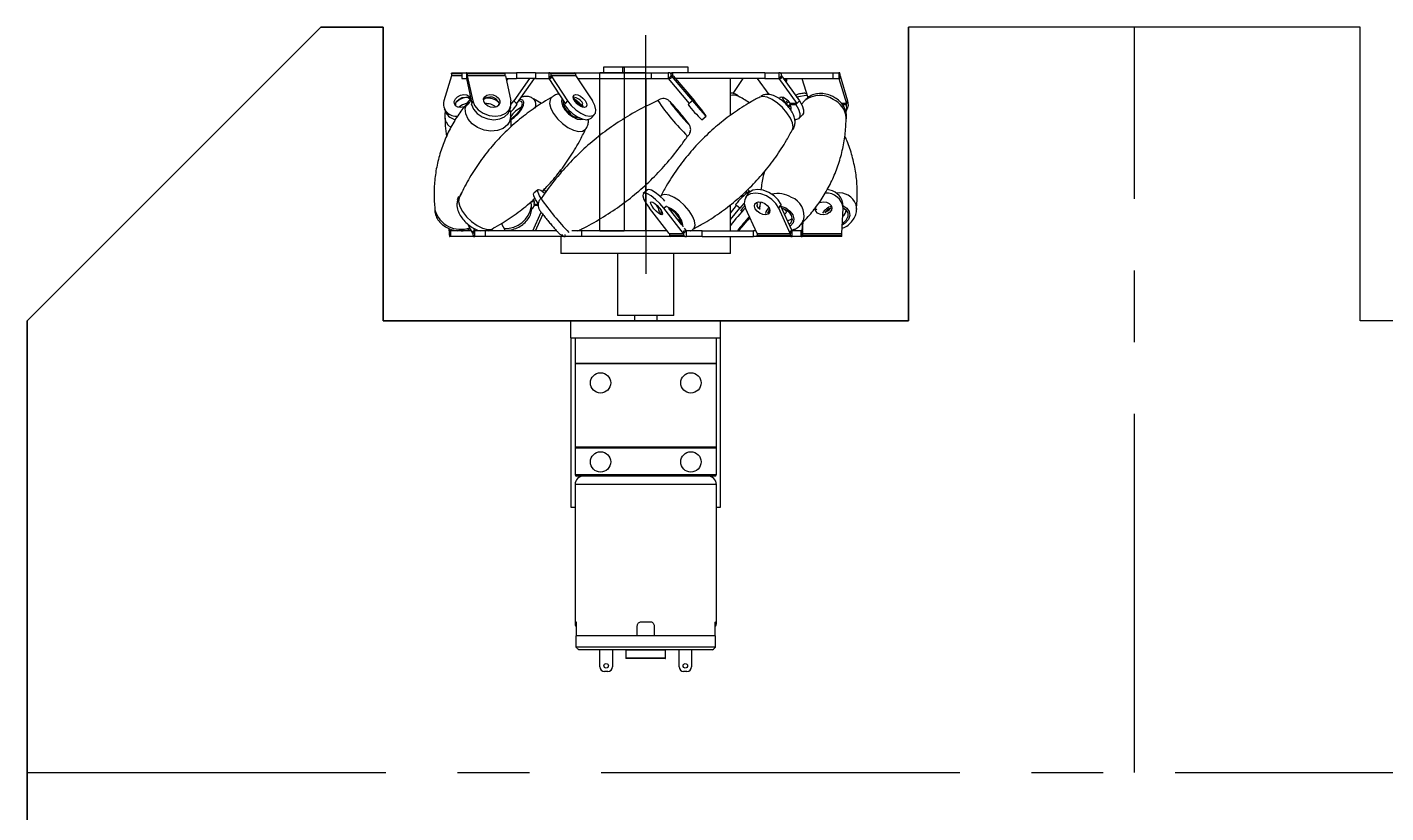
# Model space of a CAD drawing. Header units: millimetres. Extents: x 15 to 415, y 5 to 292.
# Drawn here: x 88.9 to 137, y 219.66 to 247.49 of the extents above; entities that cross this region are included whole.
import ezdxf

# ---------------------------------------------------------------- set-up
doc = ezdxf.new("R2010")
doc.units = ezdxf.units.MM
doc.linetypes.add('CENTERX2', pattern=[20.32, 12.7, -2.54, 2.54, -2.54])

msp = doc.modelspace()

# ---------------------------------------------------------------- linework, layer by layer
at = {"color": 7, "linetype": 'Continuous'}
for p, q in [((88.8959, 237.0939), (99.2959, 247.4939)), ((99.2959, 247.4939), (101.4959, 247.4939)), ((101.4959, 247.4939), (101.4959, 237.0939)), ((136.0959, 247.4939), (120.0959, 247.4939)), ((120.0959, 237.0939), (120.0959, 247.4939)), ((136.0959, 237.0939), (136.0959, 247.4939)), ((109.1714, 240.2804), (109.1714, 245.8804)), ((109.1714, 245.8804), (109.9837, 245.8804)), ((109.9837, 245.8804), (109.9837, 246.0804)), ((109.9837, 246.0804), (110.0378, 246.0804)), ((110.0378, 246.0804), (110.0378, 240.2804)), ((109.1714, 240.2804), (110.0378, 240.2804)), ((110.0378, 240.2804), (109.1714, 240.2804)), ((88.8959, 205.0939), (88.8959, 237.0939)), ((101.4959, 237.0939), (120.0959, 237.0939)), ((154.6959, 237.0939), (136.0959, 237.0939))]:
    msp.add_line(p, q, dxfattribs=at)
at = {"color": 7, "linetype": 'Continuous', "lineweight": 25}
for p, q in [((99.2959, 247.4939), (88.8959, 237.0939)), ((101.4959, 247.4939), (99.2959, 247.4939)), ((101.4959, 237.0939), (101.4959, 247.4939)), ((120.0959, 247.4939), (120.0959, 237.0939)), ((136.0959, 247.4939), (120.0959, 247.4939)), ((136.0959, 237.0939), (136.0959, 247.4939)), ((103.9212, 245.8404), (103.9212, 245.775)), ((103.9355, 245.8804), (104.2894, 245.8804)), ((104.2894, 245.8804), (104.2894, 245.6804)), ((104.2894, 245.8804), (104.4454, 245.8804)), ((104.4454, 245.8804), (104.4454, 245.6804)), ((104.461, 245.8804), (104.4454, 245.8804)), ((104.461, 245.8804), (105.8128, 245.8804)), ((105.8232, 245.8404), (104.4714, 245.8404)), ((104.4714, 245.8404), (104.4714, 245.6804)), ((105.8128, 245.8804), (106.2206, 245.8804)), ((105.8232, 245.775), (105.8232, 245.8404)), ((106.2206, 245.8804), (106.2206, 245.6804)), ((106.8928, 245.8804), (106.2206, 245.8804)), ((106.8928, 245.8804), (106.8928, 245.6804)), ((106.8928, 245.8804), (107.3595, 245.8804)), ((107.3595, 245.8804), (107.3595, 245.6804)), ((107.4062, 245.8804), (107.3595, 245.8804)), ((107.4062, 245.8804), (108.2859, 245.8804)), ((108.317, 245.8404), (107.4373, 245.8404)), ((107.4373, 245.8404), (107.4373, 245.6804)), ((108.2859, 245.8804), (110.987, 245.8804)), ((108.317, 245.775), (108.317, 245.8404)), ((109.2959, 246.0804), (109.2959, 245.8804)), ((112.057, 246.0804), (109.2959, 246.0804)), ((110.987, 245.8804), (110.987, 245.6804)), ((110.987, 245.8804), (111.5863, 245.8804)), ((111.5863, 245.8804), (111.5863, 245.6804)), ((111.6462, 245.8804), (111.5863, 245.8804)), ((111.6462, 245.8804), (111.7177, 245.8804)), ((111.6861, 245.8404), (111.6861, 245.6804)), ((111.7577, 245.8404), (111.6861, 245.8404)), ((115.0083, 245.8804), (111.7177, 245.8804)), ((111.7577, 245.775), (111.7577, 245.8404)), ((112.2959, 246.0804), (112.057, 246.0804)), ((112.2959, 245.8804), (112.2959, 246.0804)), ((115.0083, 245.8804), (115.0083, 245.6804)), ((115.0083, 245.8804), (115.5111, 245.8804)), ((115.5111, 245.8804), (115.5111, 245.6804)), ((115.5614, 245.8804), (115.5111, 245.8804)), ((115.5614, 245.8804), (117.4206, 245.8804)), ((115.5949, 245.8404), (115.5949, 245.6804)), ((117.4206, 245.8804), (117.4206, 245.6804)), ((117.4206, 245.8804), (117.6349, 245.8804)), ((117.6349, 245.8804), (117.6349, 245.6804)), ((117.6564, 245.8804), (117.6349, 245.8804)), ((117.6707, 245.8404), (117.6707, 245.6804)), ((103.9166, 245.775), (103.6485, 244.8806)), ((104.2894, 245.775), (103.9166, 245.775)), ((104.2894, 245.6804), (104.4454, 245.6804)), ((104.4454, 245.6804), (104.4747, 245.775)), ((104.4714, 245.6804), (104.4454, 245.6804)), ((104.4454, 245.6804), (104.6405, 244.7859)), ((105.8266, 245.775), (104.4747, 245.775)), ((104.4747, 245.775), (104.6699, 244.8806)), ((105.8266, 245.775), (106.0217, 244.8806)), ((105.8472, 245.6804), (106.2206, 245.6804)), ((105.9196, 245.6804), (105.8644, 245.6018)), ((106.6835, 245.6804), (106.1212, 244.8806)), ((106.8447, 245.6804), (106.2158, 244.7859)), ((106.8928, 245.6804), (106.2206, 245.6804)), ((106.8928, 245.6804), (107.3595, 245.6804)), ((107.3595, 245.6804), (107.4473, 245.775)), ((107.3595, 245.6804), (107.9433, 244.7859)), ((107.4373, 245.6804), (107.3595, 245.6804)), ((108.327, 245.775), (107.4473, 245.775)), ((107.4473, 245.775), (108.0311, 244.8806)), ((108.327, 245.775), (108.9109, 244.8806)), ((108.3888, 245.6804), (110.987, 245.6804)), ((110.987, 245.6804), (111.5863, 245.6804)), ((111.5863, 245.6804), (111.699, 245.775)), ((111.6861, 245.6804), (111.5863, 245.6804)), ((111.5863, 245.6804), (112.3358, 244.7859)), ((111.7705, 245.775), (111.699, 245.775)), ((111.699, 245.775), (112.4485, 244.8806)), ((111.7705, 245.775), (112.52, 244.8806)), ((115.0083, 245.6804), (111.8499, 245.6804)), ((113.7959, 244.3667), (113.7959, 245.6804)), ((114.2324, 245.6804), (113.8811, 245.1422)), ((114.7472, 245.6804), (115.1512, 245.1058)), ((115.0083, 245.6804), (115.5111, 245.6804)), ((115.5111, 245.6804), (115.6057, 245.775)), ((115.5949, 245.6804), (115.5111, 245.6804)), ((115.5111, 245.6804), (116.14, 244.7859)), ((115.5949, 245.775), (115.6057, 245.775)), ((115.6057, 245.775), (116.2346, 244.8806)), ((115.6723, 245.6804), (117.4206, 245.6804)), ((115.7447, 245.6804), (115.7275, 245.6018)), ((115.7947, 245.6804), (115.7657, 245.5475)), ((116.3273, 245.6804), (116.5316, 244.9989)), ((117.4206, 245.6804), (117.6349, 245.6804)), ((117.6349, 245.6804), (117.6753, 245.775)), ((117.6707, 245.6804), (117.6349, 245.6804)), ((117.6349, 245.6804), (117.903, 244.7859)), ((117.6707, 245.775), (117.6753, 245.775)), ((117.6753, 245.775), (117.9434, 244.8806)), ((104.6699, 244.8806), (104.6405, 244.7859)), ((106.031, 244.7652), (106.1212, 244.8806)), ((106.1212, 244.8806), (106.2158, 244.7859)), ((107.11, 244.7892), (106.8211, 244.9504)), ((107.876, 244.8892), (107.867, 244.8153)), ((108.0311, 244.8806), (107.9433, 244.7859)), ((112.4485, 244.8806), (112.3358, 244.7859)), ((115.6477, 245.0069), (115.6394, 244.9689)), ((115.8168, 244.8999), (115.7196, 244.8048)), ((116.1396, 245.0158), (116.221, 245.0425)), ((116.2346, 244.8806), (116.14, 244.7859)), ((116.445, 244.9063), (116.3025, 244.7591)), ((117.9434, 244.8806), (117.903, 244.7859)), ((103.6583, 244.6064), (103.713, 244.4779)), ((104.0769, 244.7521), (104.0625, 244.7859)), ((104.0687, 244.7052), (104.0769, 244.7521)), ((104.63, 244.7521), (104.6405, 244.7859)), ((105.5956, 244.7521), (105.6061, 244.7859)), ((105.5956, 244.7521), (105.5989, 244.7317)), ((105.9746, 244.5449), (106.0144, 244.6735)), ((106.2496, 244.7521), (106.2158, 244.7859)), ((107.912, 244.7521), (107.9433, 244.7859)), ((108.5403, 244.7521), (108.5717, 244.7859)), ((108.8652, 244.2762), (108.9843, 244.4047)), ((112.2955, 244.7521), (112.3358, 244.7859)), ((115.888, 244.7521), (115.9218, 244.7859)), ((115.888, 244.7521), (116.1062, 244.7521)), ((116.14, 244.7859), (115.9218, 244.7859)), ((116.1062, 244.7521), (116.14, 244.7859)), ((116.2196, 244.2574), (116.3479, 244.386)), ((117.903, 244.7859), (117.7348, 244.7859)), ((117.7641, 244.7521), (117.8886, 244.7521)), ((117.8789, 244.4779), (117.9336, 244.6064)), ((117.8886, 244.7521), (117.903, 244.7859)), ((108.4005, 244.2785), (108.3904, 244.3106)), ((112.7816, 244.2161), (112.9346, 244.3447)), ((107.7959, 242.4458), (107.7959, 242.3412)), ((106.98, 241.7375), (106.8318, 241.6089)), ((107.1841, 241.7388), (107.2635, 241.6654)), ((110.853, 241.7287), (110.7103, 241.6001)), ((111.3622, 241.5421), (111.3377, 241.5225)), ((114.4148, 241.5872), (114.3322, 241.4586)), ((114.3866, 241.626), (114.3446, 241.6849)), ((114.4082, 241.743), (114.4952, 241.6563)), ((106.7469, 241.148), (106.7413, 241.3036)), ((106.9868, 241.2086), (106.8409, 241.2086)), ((106.8409, 241.2086), (106.8626, 241.1748)), ((106.985, 241.1748), (106.8626, 241.1748)), ((111.6229, 240.1857), (110.9239, 241.0801)), ((111.1902, 241.1887), (111.1747, 241.1748)), ((111.2346, 241.1048), (111.1747, 241.1748)), ((112.1327, 240.1857), (111.4338, 241.0801)), ((112.0708, 240.4942), (111.6381, 241.0478)), ((113.7959, 240.2804), (113.7959, 241.2085)), ((113.7959, 240.9046), (114.0153, 241.1748)), ((113.7959, 240.6754), (114.1245, 241.0801)), ((113.9762, 241.2086), (114.0153, 241.1748)), ((114.1245, 241.0801), (114.0153, 241.1748)), ((114.7364, 240.1857), (114.3316, 241.0801)), ((114.751, 241.2086), (114.7293, 241.1748)), ((114.751, 241.2086), (114.7305, 241.2934)), ((114.8449, 241.2946), (114.8351, 241.1247)), ((115.5104, 241.0801), (115.5713, 241.1748)), ((115.9153, 240.1857), (115.5104, 241.0801)), ((115.5931, 241.2086), (115.5713, 241.1748)), ((115.9761, 240.2804), (115.5713, 241.1748)), ((115.606, 241.0981), (115.7228, 241.0493)), ((117.7424, 240.1857), (117.7863, 241.0801)), ((117.7858, 241.1288), (117.7769, 241.2573)), ((105.8298, 240.2804), (105.6922, 240.539)), ((106.7946, 240.2804), (107.0927, 240.939)), ((106.8983, 240.2804), (107.1579, 240.8538)), ((114.4786, 240.7552), (114.3986, 240.6553)), ((116.3382, 240.2804), (116.3538, 240.5991)), ((116.3448, 240.1857), (116.3667, 240.6328)), ((103.8495, 240.1857), (103.8411, 240.357)), ((103.8561, 240.2804), (103.8495, 240.1857)), ((103.8503, 240.1857), (103.8495, 240.1857)), ((103.8503, 240.1204), (103.8503, 240.2804)), ((103.8503, 240.2804), (103.8561, 240.2804)), ((103.8561, 240.2804), (103.8526, 240.3523)), ((103.8526, 240.0804), (103.8561, 240.0804)), ((103.8561, 240.0804), (103.8561, 240.2804)), ((103.8912, 240.2804), (103.8561, 240.2804)), ((103.8912, 240.0804), (103.8561, 240.0804)), ((103.8912, 240.0804), (103.8912, 240.2804)), ((104.6253, 240.2804), (103.8912, 240.2804)), ((104.7092, 240.0804), (103.8912, 240.0804)), ((104.6757, 240.1857), (104.5014, 240.5131)), ((104.7472, 240.2804), (104.6757, 240.1857)), ((104.6838, 240.1857), (104.6757, 240.1857)), ((104.6838, 240.1204), (104.6838, 240.2804)), ((104.6838, 240.2804), (104.7472, 240.2804)), ((104.7472, 240.2804), (104.6954, 240.3778)), ((104.7092, 240.0804), (104.7472, 240.0804)), ((104.7472, 240.0804), (104.7472, 240.2804)), ((105.1277, 240.2804), (104.7472, 240.2804)), ((105.1277, 240.0804), (104.7472, 240.0804)), ((105.1277, 240.0804), (105.1277, 240.2804)), ((107.6431, 240.2804), (105.1277, 240.2804)), ((107.8907, 240.0804), (105.1277, 240.0804)), ((107.7959, 240.0804), (107.7959, 239.4804)), ((107.852, 240.1204), (107.852, 240.149)), ((107.8907, 240.0804), (107.9488, 240.0804)), ((107.9488, 240.0804), (107.9488, 240.1532)), ((108.5293, 240.0804), (107.9488, 240.0804)), ((108.5293, 240.2804), (108.1823, 240.2804)), ((108.5293, 240.0804), (108.5293, 240.2804)), ((111.5489, 240.2804), (108.5293, 240.2804)), ((111.6721, 240.0804), (108.5293, 240.0804)), ((111.6229, 240.1857), (112.1327, 240.1857)), ((111.6349, 240.1857), (111.6349, 240.1204)), ((111.6349, 240.1204), (112.1447, 240.1204)), ((112.182, 240.0804), (111.6721, 240.0804)), ((112.2378, 240.2804), (112.1327, 240.1857)), ((112.1447, 240.2804), (112.2378, 240.2804)), ((112.1447, 240.1204), (112.1447, 240.2804)), ((112.2378, 240.2804), (112.1641, 240.3748)), ((112.182, 240.0804), (112.2378, 240.0804)), ((112.2378, 240.0804), (112.2378, 240.2804)), ((112.7966, 240.2804), (112.2378, 240.2804)), ((112.7966, 240.0804), (112.2378, 240.0804)), ((112.7966, 240.0804), (112.7966, 240.2804)), ((112.7966, 240.2804), (114.6157, 240.2804)), ((112.7966, 240.0804), (114.6157, 240.0804)), ((113.7959, 239.4804), (113.7959, 240.0804)), ((114.6157, 240.0804), (114.6157, 240.2804)), ((114.6936, 240.2804), (114.6157, 240.2804)), ((114.7649, 240.0804), (114.6157, 240.0804)), ((114.7364, 240.1857), (115.9153, 240.1857)), ((114.7434, 240.1857), (114.7434, 240.1204)), ((114.7434, 240.1204), (115.9222, 240.1204)), ((115.9438, 240.0804), (114.7649, 240.0804)), ((115.9761, 240.2804), (115.9153, 240.1857)), ((115.9222, 240.2804), (115.9761, 240.2804)), ((115.9222, 240.1204), (115.9222, 240.2804)), ((115.9438, 240.0804), (115.9761, 240.0804)), ((115.9761, 240.0804), (115.9761, 240.2804)), ((116.2998, 240.2804), (115.9761, 240.2804)), ((116.2998, 240.0804), (115.9761, 240.0804)), ((116.2998, 240.0804), (116.2998, 240.2804)), ((116.3031, 240.2804), (116.2998, 240.2804)), ((116.3031, 240.0804), (116.2998, 240.0804)), ((116.3031, 240.0804), (116.3031, 240.2804)), ((116.3031, 240.2804), (116.3382, 240.2804)), ((116.3031, 240.0804), (116.3382, 240.0804)), ((116.3382, 240.0804), (116.3382, 240.2804)), ((116.3382, 240.2804), (116.3448, 240.1857)), ((116.344, 240.2804), (116.3382, 240.2804)), ((116.3417, 240.0804), (116.3382, 240.0804)), ((117.7393, 240.0804), (116.3417, 240.0804)), ((116.344, 240.2804), (116.344, 240.1204)), ((116.344, 240.1204), (117.7416, 240.1204)), ((116.3448, 240.1857), (117.7424, 240.1857)), ((117.7416, 240.1204), (117.7416, 240.1857)), ((113.318, 239.4804), (107.7959, 239.4804)), ((109.7959, 239.4804), (109.7959, 237.2804)), ((111.7959, 237.2804), (111.7959, 239.4804)), ((113.7959, 239.4804), (113.318, 239.4804)), ((111.6366, 237.2804), (109.7959, 237.2804)), ((110.3959, 237.2804), (110.3959, 237.0939)), ((111.1959, 237.0939), (111.1959, 237.2804)), ((111.7959, 237.2804), (111.6366, 237.2804)), ((88.8959, 237.0939), (88.8959, 205.0939)), ((108.1459, 237.0939), (101.4959, 237.0939)), ((108.1459, 236.4939), (108.1459, 237.0939)), ((113.4459, 237.0939), (108.1459, 237.0939)), ((113.4459, 236.4939), (113.4459, 237.0939)), ((120.0959, 237.0939), (113.4459, 237.0939)), ((142.7459, 237.0939), (136.0959, 237.0939)), ((108.1459, 236.4939), (113.4459, 236.4939)), ((108.1459, 236.4939), (108.1459, 230.4939)), ((108.2959, 236.4939), (108.2959, 235.5939)), ((113.2959, 235.5939), (113.2959, 236.4939)), ((113.4459, 230.4939), (113.4459, 236.4939)), ((108.3159, 235.5939), (108.2959, 235.5739)), ((108.2959, 235.5939), (113.2959, 235.5939)), ((108.2959, 235.5739), (108.2959, 232.6139)), ((113.2959, 235.5739), (108.2959, 235.5739)), ((113.2959, 235.5739), (113.2759, 235.5939)), ((113.2959, 232.6139), (113.2959, 235.5739)), ((108.2959, 232.6139), (108.3159, 232.5939)), ((113.2959, 232.6139), (108.2959, 232.6139)), ((108.2959, 232.5939), (108.2959, 231.6439)), ((108.2959, 232.5939), (113.2959, 232.5939)), ((113.2759, 232.5939), (113.2959, 232.6139)), ((113.2959, 231.6439), (113.2959, 232.5939)), ((113.2459, 231.5939), (108.3459, 231.5939)), ((108.2959, 231.2939), (108.2959, 226.3539)), ((113.2959, 226.3539), (113.2959, 231.2939)), ((108.1459, 230.4939), (108.2959, 230.4939)), ((113.2959, 230.4939), (113.4459, 230.4939)), ((108.325, 226.4339), (108.325, 226.4339)), ((108.3387, 226.3539), (108.3387, 225.9339)), ((110.4959, 225.9339), (110.4959, 226.2839)), ((110.6459, 226.4339), (110.9459, 226.4339)), ((111.0959, 226.2839), (111.0959, 225.9339)), ((113.2532, 225.9339), (113.2532, 226.3539)), ((113.2669, 226.4339), (113.2669, 226.4339)), ((113.2779, 226.3539), (113.2959, 226.3539)), ((108.3268, 225.9339), (108.3268, 225.5339)), ((108.3268, 225.9339), (108.3271, 225.9339)), ((108.3271, 225.9339), (108.3271, 225.5339)), ((113.2648, 225.9339), (108.3271, 225.9339)), ((110.4959, 225.9339), (108.3387, 225.9339)), ((113.2532, 225.9339), (111.0959, 225.9339)), ((113.2648, 225.5339), (113.2648, 225.9339)), ((113.2648, 225.9339), (113.2651, 225.9339)), ((113.2651, 225.5339), (113.2651, 225.9339)), ((108.3271, 225.5339), (108.3269, 225.5339)), ((108.3269, 225.5339), (108.327, 225.5339)), ((113.2648, 225.5339), (108.3271, 225.5339)), ((108.4282, 225.4339), (108.428, 225.4339)), ((113.1637, 225.4339), (108.4282, 225.4339)), ((109.1759, 224.8339), (109.1759, 225.4339)), ((109.6159, 225.4339), (109.6159, 224.8339)), ((110.0959, 225.4239), (110.0959, 225.1439)), ((111.4859, 225.1339), (110.1059, 225.1339)), ((111.4959, 225.1439), (111.4959, 225.4239)), ((111.9759, 224.8339), (111.9759, 225.4339)), ((112.4159, 225.4339), (112.4159, 224.8339)), ((113.1639, 225.4339), (113.1637, 225.4339)), ((113.265, 225.5339), (113.2648, 225.5339)), ((113.265, 225.5339), (113.2649, 225.5339)), ((109.4559, 224.6739), (109.3359, 224.6739)), ((112.2559, 224.6739), (112.1359, 224.6739))]:
    msp.add_line(p, q, dxfattribs=at)
at = {"color": 7, "linetype": 'CENTERX2'}
for p, q in [((128.0959, 221.0939), (128.0959, 247.4939)), ((110.7959, 240.2804), (110.7959, 247.2097)), ((110.7959, 245.8804), (109.1714, 245.8804)), ((110.7959, 240.2804), (110.7959, 245.8804)), ((110.7959, 245.6804), (110.7959, 238.751)), ((110.7959, 240.2804), (109.1714, 240.2804)), ((88.8959, 221.0939), (167.2959, 221.0939))]:
    msp.add_line(p, q, dxfattribs=at)
at = {"color": 8, "linetype": 'Continuous', "lineweight": 25}
for p, q in [((104.2894, 245.8404), (103.9212, 245.8404)), ((111.4338, 241.0801), (111.5293, 241.1662)), ((115.5783, 241.1593), (115.7514, 241.0924)), ((114.4803, 240.7516), (114.4179, 240.6741)), ((108.2959, 231.6439), (113.2959, 231.6439)), ((113.2959, 231.2939), (108.2959, 231.2939)), ((113.2779, 226.3539), (113.2532, 226.3539)), ((111.4959, 225.4239), (110.0959, 225.4239)), ((111.4959, 225.1439), (110.0959, 225.1439))]:
    msp.add_line(p, q, dxfattribs=at)
at = {"color": 7, "linetype": 'Continuous', "lineweight": 25, "flags": 128}
for points in [[(103.9212, 245.8404), (103.9215, 245.8482), (103.9223, 245.8557), (103.9236, 245.8626), (103.9254, 245.8686), (103.9276, 245.8736), (103.93, 245.8773), (103.9327, 245.8796), (103.9355, 245.8804)], [(117.6707, 245.8404), (117.6704, 245.8482), (117.6696, 245.8557), (117.6683, 245.8626), (117.6665, 245.8686), (117.6643, 245.8736), (117.6618, 245.8773), (117.6592, 245.8796), (117.6564, 245.8804)], [(104.253, 244.6514), (104.1479, 244.6627), (104.0664, 244.7073), (104.0208, 244.7782), (104.0181, 244.8648), (104.0586, 244.9537), (104.1362, 245.0315), (104.2392, 245.0864), (104.3517, 245.1099), (104.4568, 245.0985), (104.5383, 245.054), (104.5839, 244.983), (104.5866, 244.8965), (104.5461, 244.8075), (104.4684, 244.7297), (104.3655, 244.6749), (104.253, 244.6514)], [(104.0625, 244.7859), (104.1101, 244.8739), (104.1932, 244.9484), (104.2991, 244.9983), (104.4115, 245.0157), (104.5135, 244.9983), (104.5895, 244.9484), (104.5905, 244.9474)], [(104.6699, 244.8806), (104.7391, 244.7149), (104.8677, 244.5654), (105.0431, 244.4468), (105.2482, 244.3706), (105.4628, 244.3444), (105.6659, 244.3706), (105.8377, 244.4468), (105.9614, 244.5654), (106.0248, 244.7149), (106.0217, 244.8806)], [(105.4158, 244.6514), (105.3012, 244.6627), (105.1934, 244.7073), (105.1088, 244.7782), (105.0603, 244.8648), (105.0552, 244.9537), (105.0944, 245.0315), (105.1718, 245.0864), (105.2758, 245.1099), (105.3904, 245.0985), (105.4982, 245.054), (105.5828, 244.983), (105.6313, 244.8965), (105.6364, 244.8075), (105.5972, 244.7297), (105.5197, 244.6749), (105.4158, 244.6514)], [(106.002, 244.2407), (106.0781, 244.2873), (106.2106, 244.3975), (106.3236, 244.5288), (106.4, 244.6613), (106.4283, 244.7747), (106.404, 244.8518), (106.3308, 244.8808), (106.2788, 244.8755)], [(107.4486, 244.9863), (107.4073, 244.9215), (107.3903, 244.7854)], [(108.0311, 244.8806), (108.1608, 244.7149), (108.3209, 244.5654), (108.4956, 244.4468), (108.668, 244.3706), (108.821, 244.3444), (108.9398, 244.3706), (109.0127, 244.4468), (109.0326, 244.5654), (108.9975, 244.7149), (108.9109, 244.8806)], [(108.6337, 244.6514), (108.5533, 244.6627), (108.4604, 244.7073), (108.3691, 244.7782), (108.2933, 244.8648), (108.2446, 244.9537), (108.2303, 245.0315), (108.2527, 245.0864), (108.3083, 245.1099), (108.3887, 245.0985), (108.4816, 245.054), (108.5729, 244.983), (108.6487, 244.8965), (108.6974, 244.8075), (108.7117, 244.7297), (108.6893, 244.6749), (108.6337, 244.6514)], [(111.7566, 244.7472), (111.6814, 244.8271), (111.6466, 244.8572), (111.657, 244.8333), (111.7111, 244.7586), (111.8016, 244.6433), (111.9164, 244.5029), (112.0398, 244.3564), (112.1553, 244.2236), (112.2472, 244.1224), (112.3032, 244.0665), (112.3156, 244.0634), (112.2828, 244.1135), (112.2092, 244.2101), (112.1048, 244.3402), (111.9836, 244.4861), (111.8621, 244.6282), (111.7566, 244.7472)], [(112.6774, 244.6514), (112.662, 244.6627), (112.6194, 244.7073), (112.5563, 244.7782), (112.4823, 244.8648), (112.4085, 244.9537), (112.3462, 245.0315), (112.305, 245.0864), (112.2911, 245.1099), (112.3066, 245.0985), (112.3491, 245.054), (112.4122, 244.983), (112.4863, 244.8965), (112.56, 244.8075), (112.6223, 244.7297), (112.6635, 244.6749), (112.6774, 244.6514)], [(112.4485, 244.8806), (112.5891, 244.7149), (112.7194, 244.5654), (112.8268, 244.4468), (112.9006, 244.3706), (112.9336, 244.3444), (112.9227, 244.3706), (112.8688, 244.4468), (112.7773, 244.5654), (112.6572, 244.7149), (112.52, 244.8806)], [(115.9928, 243.8677), (116.0148, 243.9534), (115.9941, 244.1007), (115.9192, 244.2757), (115.7969, 244.4629), (115.638, 244.6456), (115.4567, 244.8076), (115.269, 244.9345), (115.0917, 245.0151), (114.9404, 245.0421), (114.8394, 245.0194)], [(115.9218, 244.7859), (115.8475, 244.8739), (115.7596, 244.9484), (115.6714, 244.9983), (115.5965, 245.0157), (115.5461, 244.9983), (115.5286, 244.9579)], [(115.7727, 244.7834), (115.8034, 244.8131), (115.86, 244.861)], [(116.221, 245.0425), (116.4608, 245.0831), (116.5059, 245.0845)], [(116.2346, 244.8806), (116.3324, 244.7149), (116.3833, 244.5654), (116.3822, 244.4468), (116.3479, 244.386)], [(117.9434, 244.8806), (117.961, 244.7149), (117.9336, 244.6064)], [(104.4787, 244.8007), (104.3131, 244.7437), (104.1836, 244.6547)], [(105.9908, 244.187), (105.8978, 244.029), (105.7438, 243.9078), (105.5423, 243.8342), (105.3113, 243.8147), (105.0714, 243.8511), (104.8438, 243.9401), (104.6487, 244.0739), (104.5036, 244.2405), (104.4213, 244.4251), (104.409, 244.6114), (104.4244, 244.6833)], [(104.63, 244.7521), (104.6993, 244.5864), (104.8279, 244.4369), (105.0033, 244.3183), (105.2083, 244.2421), (105.4229, 244.2158), (105.6261, 244.2421), (105.7979, 244.3183), (105.9215, 244.4369), (105.9746, 244.5449)], [(106.0113, 244.4852), (106.1144, 244.5864), (106.2496, 244.7521)], [(107.3903, 244.7854), (107.4318, 244.6172), (107.5282, 244.432), (107.6708, 244.2462), (107.847, 244.0763), (108.0411, 243.9374), (108.2359, 243.8418), (108.4141, 243.7981), (108.5599, 243.8102), (108.6505, 243.8657)], [(107.915, 244.7553), (107.8898, 244.7619), (107.876, 244.7648)], [(107.912, 244.7521), (108.0416, 244.5864), (108.2017, 244.4369), (108.3764, 244.3183), (108.5488, 244.2421), (108.7018, 244.2158), (108.8206, 244.2421), (108.8652, 244.2762)], [(108.4089, 244.7438), (108.3446, 244.8038), (108.3393, 244.8083)], [(108.5403, 244.7521), (108.5834, 244.6641), (108.5862, 244.6543)], [(111.7874, 244.7074), (111.7195, 244.7793), (111.6915, 244.8023), (111.7075, 244.7727), (111.7651, 244.6952), (111.8555, 244.5815), (111.9651, 244.449), (112.077, 244.3178), (112.1743, 244.2079), (112.2421, 244.136), (112.2702, 244.113), (112.2542, 244.1426), (112.1966, 244.2201), (112.1061, 244.3337), (111.9966, 244.4663), (111.8847, 244.5975), (111.7874, 244.7074)], [(116.1062, 244.7521), (116.204, 244.5864), (116.2549, 244.4369), (116.2538, 244.3183), (116.2009, 244.2421), (116.1013, 244.2158), (116.0777, 244.2168)], [(117.8886, 244.7521), (117.9063, 244.5864), (117.8789, 244.4779)], [(103.726, 244.137), (103.7945, 244.0301), (103.8965, 243.9421)], [(104.1338, 241.3864), (104.1354, 241.3953), (104.1826, 241.5021)], [(104.2308, 241.5142), (104.2326, 241.5238), (104.2797, 241.6307)], [(106.9858, 241.2483), (106.8914, 241.3953), (106.8342, 241.5139), (106.8217, 241.5901), (106.8318, 241.6089)], [(107.1058, 241.4179), (107.0396, 241.5238), (106.9825, 241.6425), (106.97, 241.7186), (107.0033, 241.7449), (107.0793, 241.7186), (107.1905, 241.6425), (107.2205, 241.6181)], [(111.4338, 241.0801), (111.2918, 241.2458), (111.1388, 241.3953), (110.9897, 241.5139), (110.8591, 241.5901), (110.7598, 241.6163), (110.7015, 241.5901), (110.69, 241.5139), (110.7263, 241.3953), (110.8069, 241.2458), (110.9239, 241.0801)], [(111.4694, 241.3362), (111.4345, 241.3743), (111.2814, 241.5238), (111.1323, 241.6425), (111.0018, 241.7186), (110.9025, 241.7449), (110.853, 241.7287)], [(112.4997, 240.3606), (112.5131, 240.3759), (112.5483, 240.4824), (112.5275, 240.6296), (112.4527, 240.8046), (112.3304, 240.9918), (112.1715, 241.1745), (111.9902, 241.3365), (111.8025, 241.4635), (111.6252, 241.544), (111.4739, 241.571), (111.3622, 241.5421)], [(115.5104, 241.0801), (115.4066, 241.2458), (115.2552, 241.3953), (115.0711, 241.5139), (114.8723, 241.5901), (114.6783, 241.6163), (114.508, 241.5901), (114.3782, 241.5139), (114.3015, 241.3953), (114.2854, 241.2458), (114.3316, 241.0801)], [(115.5931, 241.2086), (115.4892, 241.3743), (115.3378, 241.5238), (115.1537, 241.6425), (114.9549, 241.7186), (114.7609, 241.7449), (114.5907, 241.7186), (114.4608, 241.6425), (114.4148, 241.5872)], [(104.1941, 241.4615), (104.1894, 241.4505), (104.1724, 241.3143)], [(104.1724, 241.3143), (104.2139, 241.1462), (104.3102, 240.9609), (104.4528, 240.7751), (104.629, 240.6052), (104.8231, 240.4663), (105.018, 240.3708), (105.1962, 240.3271), (105.3419, 240.3391), (105.385, 240.3577)], [(106.8614, 241.2934), (106.7921, 241.3093), (106.7242, 241.3056)], [(106.753, 241.0395), (106.8036, 241.0868), (106.8626, 241.1748)], [(106.8409, 241.2086), (106.8614, 241.2966), (106.8406, 241.3709)], [(110.9921, 241.3093), (111.0433, 241.298), (111.1151, 241.2534), (111.1966, 241.1825), (111.2754, 241.0959), (111.3395, 241.007), (111.3792, 240.9292), (111.3883, 240.8743), (111.3656, 240.8508), (111.3144, 240.8622), (111.2426, 240.9067), (111.1611, 240.9777), (111.0823, 241.0642), (111.0182, 241.1532), (110.9785, 241.231), (110.9694, 241.2858), (110.9921, 241.3093)], [(114.2841, 241.2636), (114.2677, 241.2458), (114.1245, 241.0801)], [(114.7998, 241.3093), (114.9027, 241.298), (115.0084, 241.2534), (115.1008, 241.1825), (115.1658, 241.0959), (115.1936, 241.007), (115.1798, 240.9292), (115.1267, 240.8743), (115.0422, 240.8508), (114.9393, 240.8622), (114.8336, 240.9067), (114.7412, 240.9777), (114.6762, 241.0642), (114.6484, 241.1532), (114.6622, 241.231), (114.7153, 241.2858), (114.7998, 241.3093)], [(114.8486, 241.032), (114.7883, 241.0868), (114.7293, 241.1748)], [(115.1151, 240.9091), (115.1494, 240.9925), (115.1928, 241.0419)], [(115.6118, 241.0853), (115.6304, 241.0822), (115.6852, 241.0618)], [(115.6852, 241.0618), (115.7309, 241.0277), (115.7605, 240.985), (115.7696, 240.9403), (115.7567, 240.9004), (115.7238, 240.8713), (115.7112, 240.8656)], [(115.7228, 241.0493), (115.8598, 240.9469), (115.9487, 240.819), (115.9759, 240.6849), (115.9371, 240.5651), (115.8761, 240.5015)], [(117.0781, 241.3093), (117.1935, 241.298), (117.2927, 241.2534), (117.3607, 241.1825), (117.3871, 241.0959), (117.3679, 241.007), (117.306, 240.9292), (117.2108, 240.8743), (117.0969, 240.8508), (116.9816, 240.8622), (116.8824, 240.9067), (116.8144, 240.9777), (116.7882, 241.0592)], [(116.8522, 241.0198), (116.7999, 241.0868), (116.7914, 241.107)], [(116.9166, 241.2638), (116.9642, 241.2858), (117.0781, 241.3093)], [(117.7868, 241.0941), (117.8799, 241.0288), (117.9458, 240.9151), (117.9457, 240.7825), (117.8798, 240.6513), (117.7599, 240.5426)], [(111.9052, 240.706), (112.02, 240.636), (112.042, 240.626)], [(115.1929, 240.9722), (115.1746, 240.9625), (115.1329, 240.9493)], [(115.9758, 240.7086), (115.9206, 240.6707), (115.8157, 240.6348)], [(104.6838, 240.1204), (104.6843, 240.1125), (104.6858, 240.105), (104.6881, 240.0981), (104.6913, 240.0921), (104.6951, 240.0871), (104.6995, 240.0834), (104.7042, 240.0811), (104.7092, 240.0804)], [(114.7649, 240.0804), (114.7607, 240.0811), (114.7567, 240.0834), (114.7529, 240.0871), (114.7497, 240.0921), (114.747, 240.0981), (114.745, 240.105), (114.7438, 240.1125), (114.7434, 240.1204)], [(115.9222, 240.1204), (115.9226, 240.1125), (115.9238, 240.105), (115.9258, 240.0981), (115.9285, 240.0921), (115.9318, 240.0871), (115.9355, 240.0834), (115.9396, 240.0811), (115.9438, 240.0804)]]:
    msp.add_lwpolyline(points, dxfattribs=at)
at = {"color": 8, "linetype": 'Continuous', "lineweight": 25, "flags": 128}
for points in [[(105.9922, 244.1953), (105.9949, 244.1968), (106.1418, 244.2959), (106.2808, 244.4275), (106.3931, 244.5737), (106.4635, 244.7149), (106.4827, 244.832), (106.4478, 244.909), (106.3638, 244.9358), (106.3179, 244.9312)], [(107.8322, 244.9562), (107.8282, 244.9497), (107.8095, 244.8467)], [(107.8095, 244.8467), (107.8473, 244.7129), (107.9364, 244.5663), (108.0649, 244.4266), (108.2153, 244.3128), (108.3674, 244.2403), (108.5006, 244.2188), (108.5716, 244.2353)], [(111.3262, 241.0276), (111.3388, 240.9499), (111.3723, 240.8647)], [(115.7514, 241.0924), (115.9023, 240.9817), (116.0047, 240.8436), (116.0448, 240.6968), (116.0171, 240.5611), (115.9255, 240.4547), (115.9037, 240.4403)], [(117.7835, 241.1615), (117.9177, 241.086), (118.0033, 240.9686), (118.0228, 240.8273), (117.9734, 240.6811), (117.8619, 240.5497), (117.7567, 240.4775)]]:
    msp.add_lwpolyline(points, dxfattribs=at)
at = {"color": 7, "linetype": 'Continuous'}
for centre in [(109.1959, 234.8939), (112.3959, 234.8939), (109.1959, 232.0939), (112.3959, 232.0939)]:
    msp.add_circle(centre, 0.36, dxfattribs=at)
at = {"color": 7, "linetype": 'Continuous', "lineweight": 25}
for centre in [(109.3959, 224.8739), (112.1959, 224.8739)]:
    msp.add_circle(centre, 0.08, dxfattribs=at)
for centre, radius, start, end in [((104.4251, 245.8497), 0.0472, 348.60473, 40.54362), ((105.777, 245.8497), 0.0472, 348.60473, 40.54362), ((107.4011, 245.8443), 0.0364, 353.7738, 81.98593), ((108.2808, 245.8443), 0.0364, 353.7738, 81.98593), ((111.6461, 245.8404), 0.04, 359.96255, 89.9625), ((111.7177, 245.8404), 0.04, 359.96255, 89.9625), ((115.5578, 245.8433), 0.0372, 355.40822, 84.51809), ((104.0766, 244.7795), 0.4399, 166.70337, 278.4811), ((104.5054, 244.4037), 0.5999, 90.71332, 135.40815), ((105.2892, 244.6883), 0.3316, 17.1237, 135.71744), ((105.1977, 244.4028), 0.578, 46.7245, 98.84378), ((106.6406, 244.7619), 0.2703, 330.75256, 37.10725), ((108.1726, 244.5614), 0.458, 29.35926, 82.75465), ((117.6686, 249.2372), 7.7723, 213.97226, 226.10849), ((113.9083, 244.6973), 0.3913, 66.19999, 106.68176), ((116.1499, 245.1749), 0.5486, 197.20998, 246.91607), ((116.9601, 244.2099), 0.8658, 57.06576, 126.66382), ((117.1078, 244.2171), 0.7887, 5.07675, 65.81711), ((104.1201, 244.6776), 0.4535, 206.13229, 262.72675), ((105.1354, 244.2016), 0.5865, 52.26103, 93.30725), ((106.8185, 243.7954), 0.9601, 115.90726, 146.61977), ((108.5296, 244.946), 0.6754, 191.16053, 264.53495), ((107.9182, 244.2843), 0.2655, 24.1766, 70.15729), ((115.4085, 247.087), 3.8914, 216.87249, 227.5411), ((115.7603, 244.6113), 0.1901, 338.00952, 47.79997), ((115.9777, 239.6622), 2.5293, 126.72334, 142.30913), ((115.4483, 240.5908), 1.0099, 60.00908, 100.92022), ((117.1909, 241.0182), 0.5987, 5.93149, 93.81917), ((117.191, 241.1414), 0.5972, 11.19706, 87.66507), ((117.6566, 240.9951), 0.6258, 21.09145, 99.11569), ((104.2401, 241.2739), 0.941, 195.37382, 290.28132), ((105.8351, 241.2861), 0.9218, 266.84733, 351.54132), ((114.6412, 246.6414), 9.178, 214.65375, 224.35613), ((111.3292, 240.3666), 0.7496, 8.98694, 68.57538), ((128.6715, 228.4394), 19.1343, 138.57808, 141.02579), ((115.335, 240.1851), 1.4253, 136.53831, 146.01617), ((115.7171, 240.8213), 0.6861, 345.53398, 69.87581), ((117.5468, 240.6143), 0.5103, 112.32245, 143.1007), ((117.0952, 241.2594), 0.3105, 283.78349, 326.11926), ((117.5334, 241.0653), 0.3631, 311.10815, 351.96122), ((121.108, 234.801), 8.9372, 137.99681, 142.18675), ((107.3824, 246.327), 9.022, 317.91653, 321.04885), ((104.0229, 240.1104), 0.1729, 176.69561, 190.00382), ((107.8914, 240.1197), 0.0394, 179.06965, 269.03841), ((111.6736, 240.119), 0.0387, 178.03636, 267.89153), ((112.1834, 240.119), 0.0387, 178.03636, 267.89153), ((116.1714, 240.1104), 0.1729, 349.99618, 3.30439), ((117.569, 240.1104), 0.1729, 349.99618, 3.30439), ((108.3459, 231.6439), 0.05, 180, 270), ((108.5959, 231.2939), 0.3, 90, 180), ((112.9959, 231.2939), 0.3, 0, 90), ((113.2459, 231.6439), 0.05, 270, 0), ((110.0859, 225.4239), 0.01, 0, 90), ((110.1059, 225.1439), 0.01, 180, 270), ((111.4859, 225.1439), 0.01, 270, 0), ((111.5059, 225.4239), 0.01, 90, 180), ((109.3359, 224.8339), 0.16, 180, 270), ((109.4559, 224.8339), 0.16, 270, 0), ((112.1359, 224.8339), 0.16, 180, 270), ((112.2559, 224.8339), 0.16, 270, 0)]:
    msp.add_arc(centre, radius, start, end, dxfattribs=at)
at = {"color": 8, "linetype": 'Continuous', "lineweight": 25}
for centre, radius, start, end in [((107.6813, 244.0288), 1.0548, 38.0728, 56.26109), ((111.2713, 240.3202), 0.8542, 6.78252, 70.40492), ((115.3191, 240.8747), 0.2775, 124.53125, 175.91718), ((117.5558, 240.587), 0.5931, 107.69809, 147.36448), ((122.7825, 233.3929), 11.1278, 138.37032, 141.76089), ((105.1932, 248.1729), 11.8881, 318.40187, 320.89248)]:
    msp.add_arc(centre, radius, start, end, dxfattribs=at)
at = {"color": 7, "linetype": 'Continuous', "lineweight": 25}
for points, knots in [([(104.5191, 244.8537), (104.454, 244.7757), (104.2809, 244.5679), (104.0246, 244.1903), (103.7689, 243.7161), (103.5627, 243.2073), (103.4124, 242.6747), (103.3219, 242.1301), (103.2928, 241.599), (103.3103, 241.2329), (103.3301, 241.049), (103.3327, 241.025)], [0, 0, 0, 0, 0.0772858, 0.2057864, 0.3348584, 0.4647639, 0.5953629, 0.726591, 0.8583764, 0.9815063, 1, 1, 1, 1]), ([(107.4948, 245.0219), (107.3859, 244.9589), (107.0802, 244.7823), (106.5986, 244.4518), (106.0667, 244.0177), (105.5767, 243.5385), (105.1308, 243.0175), (104.7327, 242.4573), (104.4228, 241.9342), (104.259, 241.5956), (104.1941, 241.4615)], [0, 0, 0, 0, 0.0774258, 0.2172205, 0.3553849, 0.4928362, 0.6303645, 0.7686642, 0.9083901, 1, 1, 1, 1]), ([(104.6041, 244.9529), (104.5726, 244.9233), (104.4929, 244.8483), (104.4329, 244.748), (104.4242, 244.6822), (104.4242, 244.6819)], [0, 0, 0, 0, 0.393232, 0.9971415, 1, 1, 1, 1]), ([(106.8514, 244.9231), (106.8186, 244.952), (106.7502, 245.0124), (106.6155, 245.0448), (106.4878, 245.0452), (106.408, 245.0194), (106.3717, 245.0077)], [0, 0, 0, 0, 0.2439097, 0.5097303, 0.7769538, 1, 1, 1, 1]), ([(111.2231, 244.8941), (111.0952, 244.8343), (110.7287, 244.663), (110.1482, 244.3413), (109.4979, 243.9145), (108.8905, 243.4417), (108.3235, 242.9233), (107.7966, 242.3576), (107.3905, 241.8511), (107.1663, 241.5301), (107.0913, 241.4226)], [0, 0, 0, 0, 0.077477, 0.2220715, 0.3638186, 0.5040572, 0.6441149, 0.785077, 0.9280432, 1, 1, 1, 1]), ([(107.7257, 245.1194), (107.7209, 245.1195), (107.6658, 245.1205), (107.5641, 245.0833), (107.4886, 245.019), (107.4524, 244.9881)], [0, 0, 0, 0, 0.0468011, 0.5427175, 1, 1, 1, 1]), ([(108.585, 244.6503), (108.5848, 244.6507), (108.5482, 244.7103), (108.4393, 244.8157), (108.3207, 244.9255), (108.2499, 244.964), (108.2406, 244.969)], [0, 0, 0, 0, 0.002879, 0.467265, 0.9295896, 1, 1, 1, 1]), ([(111.7491, 244.7561), (111.7339, 244.7726), (111.6872, 244.8235), (111.6496, 244.8623), (111.6032, 244.9019), (111.5549, 244.9332), (111.488, 244.9596), (111.4002, 244.9686), (111.3038, 244.9507), (111.2501, 244.9113), (111.224, 244.8923)], [0, 0, 0, 0, 0.1225946, 0.3769139, 0.4653259, 0.5363956, 0.632491, 0.7452467, 0.8765836, 1, 1, 1, 1]), ([(114.8401, 245.0198), (114.726, 244.9578), (114.4041, 244.783), (113.8959, 244.4554), (113.332, 244.0236), (112.81, 243.5465), (112.331, 243.0263), (111.8979, 242.4646), (111.561, 241.9464), (111.3797, 241.6126), (111.3109, 241.486)], [0, 0, 0, 0, 0.0774409, 0.218598, 0.3577972, 0.4960663, 0.6343382, 0.7734146, 0.9140676, 1, 1, 1, 1]), ([(114.1151, 245.0113), (114.1105, 245.0182), (114.0765, 245.0689), (113.9735, 245.122), (113.8666, 245.1583), (113.8072, 245.1552), (113.7959, 245.1546)], [0, 0, 0, 0, 0.0677729, 0.5010654, 0.9058885, 1, 1, 1, 1]), ([(114.4705, 244.8123), (114.4638, 244.817), (114.3337, 244.9078), (114.1962, 244.9836), (114.0659, 245.0555)], [0, 0, 0, 0, 0.05210207, 1, 1, 1, 1]), ([(115.9642, 243.8324), (115.9674, 243.8346), (116.0123, 243.8662), (116.0598, 243.964), (116.0915, 244.1013), (116.079, 244.245), (116.0288, 244.3995), (115.9341, 244.5681), (115.7981, 244.7382), (115.6364, 244.8899), (115.4587, 245.0128), (115.284, 245.091), (115.12, 245.1191), (114.9793, 245.1041), (114.9032, 245.064), (114.8704, 245.0467)], [0, 0, 0, 0, 0.0057427, 0.0810529, 0.1496103, 0.220485, 0.3022844, 0.3985739, 0.4952205, 0.590058, 0.6864442, 0.7885948, 0.8729805, 0.9453222, 1, 1, 1, 1]), ([(116.4868, 245.1484), (116.4449, 245.1502), (116.3478, 245.1542), (116.2139, 245.1257), (116.1279, 245.0929), (116.0944, 245.0801)], [0, 0, 0, 0, 0.3161938, 0.733597, 1, 1, 1, 1]), ([(117.8895, 244.2211), (117.8908, 244.2245), (117.9144, 244.2845), (117.9063, 244.4156), (117.8638, 244.5959), (117.7646, 244.7666), (117.6257, 244.9119), (117.4758, 245.013), (117.3078, 245.0908), (117.1166, 245.1416), (116.8968, 245.1474), (116.6987, 245.1001), (116.5451, 245.0229), (116.4769, 244.9464), (116.4498, 244.916)], [0, 0, 0, 0, 0.0055042, 0.09823, 0.1903046, 0.2853283, 0.3846334, 0.4754121, 0.535492, 0.6404785, 0.7474993, 0.8447674, 0.9383602, 1, 1, 1, 1]), ([(103.6967, 244.5162), (103.6876, 244.4616), (103.6687, 244.3484), (103.6866, 244.2143), (103.7245, 244.1502), (103.7324, 244.1368)], [0, 0, 0, 0, 0.4252282, 0.8803329, 1, 1, 1, 1]), ([(105.9895, 244.183), (106.0012, 244.228), (106.0283, 244.3327), (106.0247, 244.4693), (105.992, 244.5498), (105.983, 244.572)], [0, 0, 0, 0, 0.3526278, 0.8215226, 1, 1, 1, 1]), ([(106.0365, 243.9739), (106.0336, 244.09), (106.0301, 244.2311), (106.0151, 244.367), (106.0124, 244.391)], [0, 0, 0, 0, 0.8234024, 1, 1, 1, 1]), ([(112.2768, 243.639), (112.2872, 243.6461), (112.3263, 243.6728), (112.3644, 243.7415), (112.3879, 243.8245), (112.3881, 243.8964), (112.3759, 243.954), (112.3594, 243.9957), (112.3438, 244.0256), (112.3229, 244.0595), (112.2887, 244.1079), (112.2195, 244.1986), (112.117, 244.3263), (111.9984, 244.4695), (111.8795, 244.6091), (111.797, 244.7031), (111.7577, 244.7466), (111.7491, 244.7561)], [0, 0, 0, 0, 0.0233261, 0.088203, 0.140345, 0.1846323, 0.2223296, 0.2529165, 0.2791368, 0.3140855, 0.3968752, 0.5089724, 0.6270197, 0.7410673, 0.8544527, 0.9681987, 1, 1, 1, 1]), ([(103.6886, 244.313), (103.6903, 244.2086), (103.694, 243.9827), (103.726, 243.7509), (103.7432, 243.6262)], [0, 0, 0, 0, 0.4621674, 1, 1, 1, 1]), ([(107.1299, 241.6858), (107.1856, 241.7393), (107.4058, 241.9504), (107.7471, 242.3639), (108.1475, 242.9216), (108.4569, 243.4454), (108.6207, 243.7839), (108.6856, 243.9179)], [0, 0, 0, 0, 0.0842513, 0.3325761, 0.5822938, 0.8345867, 1, 1, 1, 1]), ([(108.647, 243.8669), (108.6528, 243.8716), (108.7001, 243.9089), (108.7457, 244.015), (108.774, 244.1367), (108.7636, 244.2082), (108.7601, 244.2319)], [0, 0, 0, 0, 0.0556565, 0.4499381, 0.8182665, 1, 1, 1, 1]), ([(116.2835, 240.5081), (116.3571, 240.5823), (116.5548, 240.7814), (116.8539, 241.1467), (117.1628, 241.6105), (117.4244, 242.1125), (117.6327, 242.6429), (117.7817, 243.191), (117.8744, 243.7466), (117.8871, 244.1085), (117.8934, 244.2897)], [0, 0, 0, 0, 0.0773095, 0.2075779, 0.3381592, 0.4693389, 0.6010967, 0.7334859, 0.8665411, 1, 1, 1, 1]), ([(108.3912, 240.2804), (108.4377, 240.3023), (108.7224, 240.4368), (109.2228, 240.7181), (109.8736, 241.1438), (110.4809, 241.6169), (111.0479, 242.1353), (111.5748, 242.701), (111.9809, 243.2075), (112.2051, 243.5285), (112.2801, 243.636)], [0, 0, 0, 0, 0.0297011, 0.18178387, 0.33087181, 0.47837319, 0.62568415, 0.77394646, 0.9243167, 1, 1, 1, 1]), ([(112.464, 240.3345), (112.578, 240.3964), (112.9, 240.5713), (113.4081, 240.8989), (113.9721, 241.3306), (114.4941, 241.8078), (114.973, 242.328), (115.4062, 242.8896), (115.7431, 243.4079), (115.9244, 243.7417), (115.9931, 243.8682)], [0, 0, 0, 0, 0.0774409, 0.218598, 0.3577972, 0.4960663, 0.6343382, 0.7734146, 0.9140676, 1, 1, 1, 1]), ([(118.2556, 241.0366), (118.2651, 241.1377), (118.2905, 241.407), (118.2881, 241.8632), (118.2317, 242.3994), (118.1113, 242.934), (117.9802, 243.3505), (117.8726, 243.5741), (117.8441, 243.6334)], [0, 0, 0, 0, 0.12029094, 0.32029494, 0.52118828, 0.72337897, 0.92664892, 1, 1, 1, 1]), ([(114.9989, 242.3783), (114.9841, 242.3267), (114.9219, 242.1103), (114.8955, 241.8918), (114.8754, 241.7253)], [0, 0, 0, 0, 0.2384405, 1, 1, 1, 1]), ([(104.2344, 241.5171), (104.232, 241.5152), (104.1867, 241.4817), (104.1383, 241.3793), (104.1103, 241.257), (104.1125, 241.1441), (104.1349, 241.0221), (104.1996, 240.8652), (104.3155, 240.6921), (104.4691, 240.5298), (104.647, 240.3964), (104.8055, 240.3086), (104.9039, 240.2875), (104.9372, 240.2804)], [0, 0, 0, 0, 0.0057804, 0.1066181, 0.1999616, 0.2480911, 0.3241121, 0.4390865, 0.5628675, 0.6858174, 0.8088229, 0.9353497, 1, 1, 1, 1]), ([(105.3849, 240.3576), (105.4939, 240.4205), (105.7998, 240.5968), (106.2785, 240.9305), (106.6665, 241.2308), (106.851, 241.4129), (106.8727, 241.4343)], [0, 0, 0, 0, 0.2071432, 0.5811467, 0.9507889, 1, 1, 1, 1]), ([(105.8288, 240.3003), (105.8797, 240.3004), (106.0028, 240.3006), (106.1997, 240.3592), (106.4018, 240.4648), (106.5749, 240.6153), (106.694, 240.7924), (106.7569, 240.9675), (106.7539, 241.076), (106.7527, 241.1223)], [0, 0, 0, 0, 0.10972095, 0.26596059, 0.42465045, 0.58612456, 0.7509576, 0.89391237, 1, 1, 1, 1]), ([(107.0928, 241.4212), (107.0891, 241.419), (107.054, 241.3978), (107.0155, 241.3343), (106.9858, 241.2498), (106.9822, 241.1751), (106.9925, 241.1147), (107.0088, 241.0698), (107.0246, 241.0385), (107.0435, 241.0068), (107.0739, 240.9628), (107.1355, 240.8809), (107.235, 240.7563), (107.3187, 240.654), (107.3623, 240.6026), (107.3666, 240.5975)], [0, 0, 0, 0, 0.01097695, 0.10416874, 0.17790416, 0.24008169, 0.29317721, 0.33682402, 0.37271569, 0.41577728, 0.50958181, 0.66362876, 0.82733368, 0.98310438, 1, 1, 1, 1]), ([(111.2285, 241.1476), (111.2316, 241.1218), (111.2417, 241.0404), (111.2795, 240.9441), (111.3252, 240.8745), (111.3364, 240.8573)], [0, 0, 0, 0, 0.259818, 0.8174174, 1, 1, 1, 1]), ([(114.877, 241.2923), (114.8661, 241.2723), (114.8267, 241.2004), (114.8256, 241.1168), (114.8249, 241.0563)], [0, 0, 0, 0, 0.2775018, 1, 1, 1, 1]), ([(117.7514, 240.3696), (117.7734, 240.3773), (117.8678, 240.4104), (118.0113, 240.5172), (118.1561, 240.6767), (118.2419, 240.858), (118.2769, 241.042), (118.2508, 241.1594), (118.2379, 241.2171)], [0, 0, 0, 0, 0.0616138, 0.2648767, 0.4716838, 0.6536679, 0.8298748, 1, 1, 1, 1]), ([(103.3298, 240.9908), (103.3359, 240.9404), (103.3497, 240.8278), (103.4355, 240.6651), (103.5683, 240.5114), (103.7454, 240.388), (103.9413, 240.3038), (104.077, 240.2877), (104.1387, 240.2804)], [0, 0, 0, 0, 0.1364143, 0.3048499, 0.4792406, 0.6601499, 0.8455067, 1, 1, 1, 1]), ([(107.3666, 240.5975), (107.4018, 240.5558), (107.4765, 240.4672), (107.5831, 240.3451), (107.6773, 240.2425), (107.7236, 240.1938), (107.7742, 240.1525), (107.8179, 240.124), (107.8487, 240.1151), (107.8609, 240.1116)], [0, 0, 0, 0, 0.1810206, 0.3846911, 0.5908266, 0.809484, 0.890949, 0.9566253, 1, 1, 1, 1]), ([(114.0833, 240.2804), (114.1003, 240.2993), (114.1499, 240.3546), (114.2504, 240.4719), (114.3494, 240.59), (114.4223, 240.6791), (114.4617, 240.7275), (114.4783, 240.7488), (114.4804, 240.7514)], [0, 0, 0, 0, 0.1464471, 0.4262849, 0.7032888, 0.8367108, 0.9801731, 1, 1, 1, 1]), ([(115.9628, 240.3066), (116.0035, 240.3175), (116.1052, 240.3447), (116.2376, 240.4406), (116.3397, 240.5492), (116.3665, 240.6292), (116.3744, 240.6528)], [0, 0, 0, 0, 0.2188906, 0.54676418, 0.86589066, 1, 1, 1, 1]), ([(104.2632, 240.2804), (104.3108, 240.2817), (104.4254, 240.2848), (104.5268, 240.3285), (104.5861, 240.354)], [0, 0, 0, 0, 0.4159552, 1, 1, 1, 1]), ([(105.2353, 240.2804), (105.2677, 240.2892), (105.3418, 240.3094), (105.3976, 240.3648), (105.429, 240.3959)], [0, 0, 0, 0, 0.4379418, 1, 1, 1, 1]), ([(112.3801, 240.2804), (112.3829, 240.2811), (112.4283, 240.293), (112.4641, 240.3283), (112.4977, 240.3613)], [0, 0, 0, 0, 0.0632712, 1, 1, 1, 1]), ([(108.2959, 226.3539), (108.2975, 226.34), (108.3007, 226.3123), (108.3176, 226.2803), (108.3335, 226.2669), (108.3387, 226.2625)], [0, 0, 0, 0, 0.4025346, 0.8039916, 1, 1, 1, 1]), ([(108.314, 226.3539), (108.3141, 226.36), (108.3142, 226.375), (108.3154, 226.3975), (108.3177, 226.4177), (108.321, 226.4309), (108.3236, 226.4339), (108.325, 226.4339), (108.325, 226.4339)], [0, 0, 0, 0, 0.1454844, 0.3576151, 0.5702501, 0.7841557, 0.9999543, 1, 1, 1, 1]), ([(108.314, 226.3539), (108.3153, 226.3379), (108.3173, 226.3128), (108.333, 226.2937), (108.3387, 226.2868)], [0, 0, 0, 0, 0.6401501, 1, 1, 1, 1]), ([(108.325, 226.4339), (108.3264, 226.433), (108.3293, 226.4312), (108.3334, 226.4172), (108.3367, 226.3965), (108.3384, 226.374), (108.3386, 226.3595), (108.3387, 226.3539)], [0, 0, 0, 0, 0.2172889, 0.4356914, 0.6532319, 0.8679507, 1, 1, 1, 1]), ([(110.4959, 226.2839), (110.4976, 226.3007), (110.5009, 226.3343), (110.5265, 226.379), (110.5643, 226.413), (110.6065, 226.4313), (110.6347, 226.4331), (110.6459, 226.4339)], [0, 0, 0, 0, 0.2132839, 0.4265363, 0.6406529, 0.8559621, 1, 1, 1, 1]), ([(110.9459, 226.4339), (110.9628, 226.4322), (110.9966, 226.4289), (111.0416, 226.4029), (111.0756, 226.3648), (111.0934, 226.3226), (111.0952, 226.2948), (111.0959, 226.2839)], [0, 0, 0, 0, 0.2152398, 0.4304617, 0.6460287, 0.861084, 1, 1, 1, 1]), ([(113.2532, 226.3539), (113.2534, 226.3628), (113.2537, 226.3806), (113.2562, 226.4043), (113.2597, 226.4224), (113.2635, 226.4324), (113.2659, 226.4335), (113.2669, 226.4339)], [0, 0, 0, 0, 0.2106039, 0.4211454, 0.6334469, 0.8490537, 1, 1, 1, 1]), ([(113.2532, 226.2625), (113.2584, 226.2669), (113.2743, 226.2803), (113.2911, 226.3123), (113.2943, 226.34), (113.2959, 226.3539)], [0, 0, 0, 0, 0.1960084, 0.5974654, 1, 1, 1, 1]), ([(113.2779, 226.3539), (113.2766, 226.3379), (113.2746, 226.3128), (113.2589, 226.2937), (113.2532, 226.2868)], [0, 0, 0, 0, 0.6401501, 1, 1, 1, 1]), ([(113.2669, 226.4339), (113.2673, 226.4338), (113.2691, 226.4334), (113.2721, 226.4274), (113.2751, 226.4115), (113.2771, 226.3889), (113.2778, 226.3685), (113.2779, 226.3567), (113.2779, 226.3539)], [0, 0, 0, 0, 0.0678067, 0.2865084, 0.5037878, 0.7189969, 0.9324329, 1, 1, 1, 1]), ([(108.3269, 225.5339), (108.3364, 225.5245), (108.3702, 225.4912), (108.4039, 225.4579), (108.4282, 225.4339)], [0, 0, 0, 0, 0.28082264, 1, 1, 1, 1]), ([(113.1637, 225.4339), (113.1846, 225.4546), (113.2184, 225.4879), (113.2522, 225.5212), (113.265, 225.5339)], [0, 0, 0, 0, 0.6208988, 1, 1, 1, 1])]:
    msp.add_open_spline(points, degree=3, knots=knots, dxfattribs=at)

doc.saveas('drawing.dxf')
